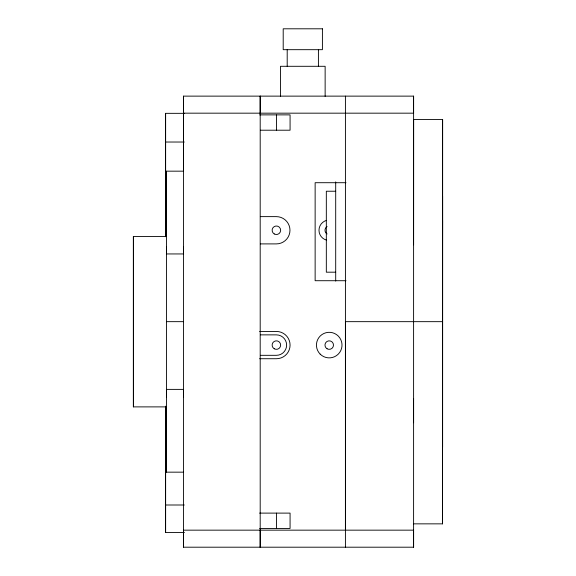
<?xml version="1.0" encoding="UTF-8"?>
<svg xmlns="http://www.w3.org/2000/svg" width="576" height="576" viewBox="0 0 576 576"><rect width="100%" height="100%" fill="white"/><g stroke="black" fill="none" stroke-linecap="round" stroke-linejoin="round"><path stroke-width="0.86" d="M166.457 406.886L133.387 406.886L133.387 236.441L166.457 236.441M184.464 532.462L165.6 532.462L165.6 406.634M165.6 236.758L165.6 113.335L184.464 113.335M183.499 472.162L166.457 472.162L166.457 406.706M166.457 396.914L166.457 389.383L183.499 389.383L183.499 396.914M166.457 472.162L166.457 171.166L183.499 171.166M183.499 547.2L183.499 530.158L413.597 530.158L413.597 547.2L183.499 547.2L183.499 96.127L413.597 96.127L413.597 547.2M260.194 530.158L260.194 547.2L260.194 96.127L260.194 113.17M276.437 528.451L276.437 513.108M276.437 130.212L276.437 114.876M345.42 530.158L345.42 321.66L442.57 321.667M413.597 96.127L413.597 113.17L183.499 113.17M413.597 523.85L442.57 523.85L442.57 422.755M442.57 398.513L442.613 119.477L413.64 119.477L413.597 244.814M442.613 447.156L442.613 196.178M442.57 244.822L442.613 220.572M259.632 114.876L290.074 114.876L290.074 130.212L260.395 130.212M165.6 142.027L184.298 142.027M346.003 182.707L315.137 182.707L315.137 280.714L346.003 280.714M335.7 191.232L326.326 191.232L326.326 272.189L335.7 272.189M260.345 216.626L276.336 216.626A13.637 13.637 0 0 1 289.973 230.263A13.637 13.637 0 0 1 276.336 243.9L260.366 243.9M166.457 321.66L183.499 321.66M259.632 331.459L276.437 331.459A13.637 13.637 0 0 1 290.074 345.096A13.637 13.637 0 0 1 276.437 358.726L259.632 358.726M260.503 334.865L276.386 334.865A10.224 10.224 0 0 1 286.618 345.096A10.224 10.224 0 0 1 276.386 355.32L260.503 355.32M165.6 505.001L184.298 505.001M259.632 513.108L290.074 513.108L290.074 528.451L259.632 528.451M442.613 119.477L442.57 523.85M413.597 398.506L413.597 422.755M345.42 96.127L345.42 547.2M335.7 181.879L335.7 281.074M325.138 96.365L325.138 66.298L280.476 66.298L280.476 96.365M318.413 49.68L318.413 66.298M287.201 49.68L287.201 66.298M183.499 96.127L183.499 171.583M183.499 246.413L183.499 253.944L166.457 253.944L166.457 246.413M166.457 171.166L166.457 236.614M165.6 113.335L165.6 236.074M165.6 406.166L165.6 532.462M133.387 236.441L133.387 406.886M327.096 233.95A4.262 4.262 0 0 1 327.096 226.57M326.578 240.142A10.224 10.224 0 0 1 326.578 220.385M322.409 28.8L283.205 28.8L283.205 49.68L322.409 49.68L322.409 28.8M327.096 348.782A4.262 4.262 0 0 0 333.49 345.096A4.262 4.262 0 0 0 327.096 341.402A4.262 4.262 0 0 0 327.096 348.782M274.255 348.782A4.262 4.262 0 0 0 280.649 345.096A4.262 4.262 0 0 0 274.255 341.402A4.262 4.262 0 0 0 274.255 348.782M320.184 354.132A12.78 12.78 0 0 0 341.575 348.401A12.78 12.78 0 0 0 325.915 332.748A12.78 12.78 0 0 0 320.184 354.132M274.255 233.95A4.262 4.262 0 0 0 280.649 230.263A4.262 4.262 0 0 0 274.255 226.57A4.262 4.262 0 0 0 274.255 233.95"/></g></svg>
